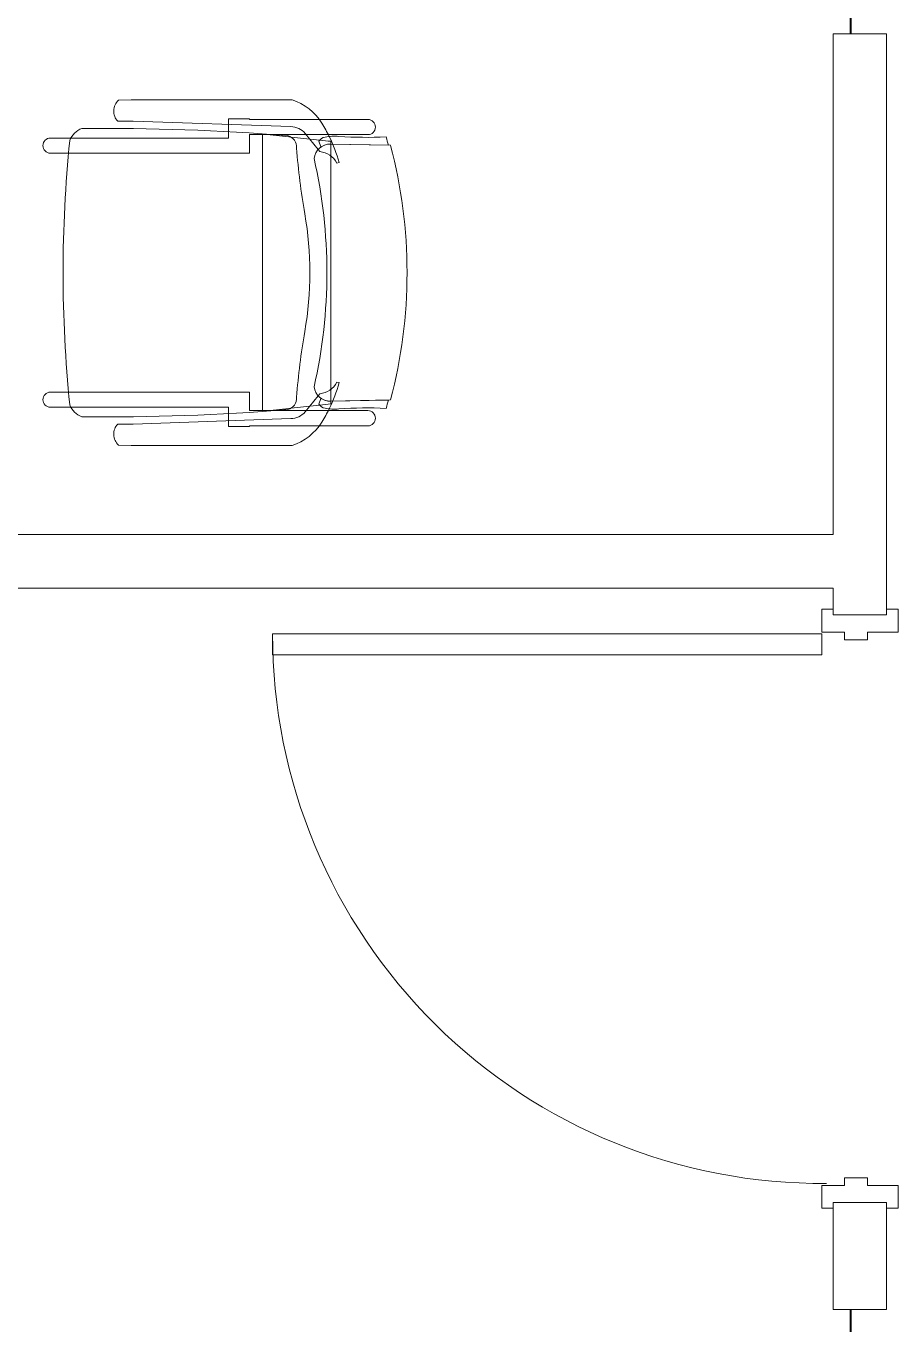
# Model space of a CAD drawing. Header units: inches. Extents: x 587 to 1284, y 1170 to 2052.
# Drawn here: x 776.1 to 833.3, y 1861 to 1946 of the extents above; entities that cross this region are included whole.
import ezdxf

# ---------------------------------------------------------------- set-up
doc = ezdxf.new("R2010")
doc.units = ezdxf.units.IN
doc.header["$MEASUREMENT"] = 0
for name, color, linetype, lineweight in [('A-DOOR', 31, 'Continuous', 18), ('A-GLAZ', 151, 'Continuous', 18), ('I-FURN', 30, 'Continuous', 9), ('I-WALL', 2, 'Continuous', 18)]:
    doc.layers.add(name, color=color, linetype=linetype, lineweight=lineweight)

# ---------------------------------------------------------------- blocks, each defined once
blk = doc.blocks.new('Door - Single - Solid Door-7467061-Level 07  POWER _ SIGNAL')
at = {"layer": 'A-DOOR', "lineweight": 9}
for p, q in [((-15.631, 2.411), (-14.131, 2.411)), ((-15.631, 1.661), (-15.631, 2.411)), ((-14.131, 2.411), (-14.131, 0.411)), ((22.119, 2.411), (23.619, 2.411)), ((22.119, 0.411), (22.119, 2.411)), ((23.619, 2.411), (23.619, 1.661)), ((-14.131, 0.411), (-13.631, 0.411)), ((-13.631, 0.411), (-13.631, -1.089)), ((21.619, 0.411), (22.119, 0.411)), ((21.619, -1.089), (21.619, 0.411)), ((-14.131, -1.089), (-14.131, -2.589)), ((-13.631, -1.089), (-14.131, -1.089)), ((22.119, -1.089), (21.619, -1.089)), ((22.119, -2.589), (22.119, -1.089)), ((-15.631, -2.589), (-15.631, -1.839)), ((23.619, -1.839), (23.619, -2.589)), ((-14.131, -2.589), (-15.631, -2.589)), ((23.619, -2.589), (22.119, -2.589))]:
    blk.add_line(p, q, dxfattribs=at)
at = {"layer": 'A-DOOR'}
for p, q in [((-12.631, -2.589), (-14.006, -2.589)), ((-14.006, -2.589), (-14.006, -38.589)), ((-12.631, -38.589), (-12.631, -2.589)), ((-14.006, -38.589), (-12.631, -38.589))]:
    blk.add_line(p, q, dxfattribs=at)
at = {"layer": 'A-DOOR', "lineweight": 9}
blk.add_arc((-14.006, -2.589), 36, 270, 0.5, dxfattribs=at)
blk = doc.blocks.new('Frameless opening with glazing - 36_ x 84_-7445832-Level 07  POWER _ SIGNAL')
at = {"layer": 'A-GLAZ', "lineweight": 40}
blk.add_line((-19.5, -0.625), (16.5, -0.625), dxfattribs=at)
blk = doc.blocks.new('F-Haworth_Chair_X99-Seminar - X99 Seminar Chair with Glides-V8-Level 07  POWER _ SIGNAL')
at = {"layer": 'I-FURN'}
for p, q in [((-8.82, 9.436), (-8.82, 10.778)), ((-7.829, 10.778), (-7.829, 9.57)), ((7.829, 9.57), (7.829, 10.778)), ((8.82, 10.778), (8.82, 9.436)), ((-8.82, -0.893), (-8.82, 9.436)), ((-7.829, 9.57), (-7.829, -2.271)), ((7.829, -2.271), (7.829, 9.57)), ((8.82, 9.436), (8.82, -0.893)), ((-11.324, 5.482), (-11.295, 6.317)), ((-9.919, 6.365), (-9.919, 5.365)), ((9.919, 5.365), (9.919, 6.365)), ((11.295, 6.317), (11.324, 5.482)), ((-11.324, -5.058), (-11.324, 5.482)), ((-9.919, 5.365), (-9.567, -4.966)), ((9.567, -4.966), (9.919, 5.365)), ((11.324, 5.482), (11.324, -5.058)), ((-10.07, -0.893), (-9.705, -0.893)), ((-10.07, -2.271), (-10.07, -0.893)), ((-9.705, -0.893), (-9.197, -0.893)), ((-9.197, -0.893), (-8.82, -0.893)), ((8.82, -0.893), (9.197, -0.893)), ((9.197, -0.893), (9.705, -0.893)), ((9.705, -0.893), (10.07, -0.893)), ((10.07, -0.893), (10.07, -2.271)), ((-10.038, -2.271), (-10.07, -2.271)), ((-10.038, -4.991), (-10.038, -2.271)), ((-9.042, -2.271), (-9.042, -3.122)), ((-7.829, -2.271), (-9.042, -2.271)), ((9.042, -2.271), (7.829, -2.271)), ((9.042, -3.122), (9.042, -2.271)), ((10.038, -2.271), (10.038, -4.991)), ((10.07, -2.271), (10.038, -2.271)), ((-9.066, -3.197), (-9.074, -3.122)), ((-9.071, -3.122), (9.071, -3.122)), ((-8.894, -4.837), (-9.066, -3.197)), ((-9.042, -3.122), (-9.042, -3.429)), ((9.066, -3.197), (8.894, -4.837)), ((9.042, -3.429), (9.042, -3.122)), ((9.074, -3.122), (9.066, -3.197)), ((-9.042, -3.429), (-9.042, -3.624)), ((-9.042, -3.624), (-9.042, -5.987)), ((9.042, -3.624), (9.042, -3.429)), ((9.042, -5.987), (9.042, -3.624)), ((-10.038, -6.814), (-10.038, -4.995)), ((-8.878, -4.986), (-8.892, -4.855)), ((-8.748, -6.225), (-8.877, -4.998)), ((8.877, -4.998), (8.748, -6.225)), ((8.892, -4.855), (8.878, -4.986)), ((10.038, -4.995), (10.038, -6.814)), ((-9.126, -5.919), (-8.071, -6.772)), ((8.071, -6.772), (9.126, -5.919)), ((-9.042, -5.987), (-9.042, -7.403)), ((-8.681, -6.866), (-8.748, -6.225)), ((-8.071, -6.772), (-7.947, -6.872)), ((7.947, -6.872), (8.071, -6.772)), ((8.748, -6.225), (8.681, -6.866)), ((9.042, -7.403), (9.042, -5.987)), ((-10.038, -10.021), (-10.038, -6.814)), ((-9.042, -7.403), (-9.042, -10.021)), ((-8.623, -7.419), (-8.681, -6.866)), ((-8.604, -7.597), (-8.621, -7.429)), ((-8.61, -6.81), (-8.235, -6.946)), ((-8.565, -7.597), (-8.604, -7.597)), ((-8.448, -7.597), (-8.562, -7.597)), ((-8.423, -7.569), (-8.345, -11.369)), ((-8.342, -11.518), (-8.423, -7.569)), ((-7.645, -7.597), (-8.402, -7.597)), ((7.645, -7.597), (-7.645, -7.597)), ((8.402, -7.597), (7.645, -7.597)), ((8.235, -6.946), (8.61, -6.81)), ((8.423, -7.569), (8.342, -11.518)), ((8.345, -11.369), (8.423, -7.569)), ((8.562, -7.597), (8.448, -7.597)), ((8.604, -7.597), (8.565, -7.597)), ((8.621, -7.429), (8.604, -7.597)), ((8.681, -6.866), (8.623, -7.419)), ((9.042, -10.021), (9.042, -7.403)), ((10.038, -6.814), (10.038, -10.021)), ((-7.182, -7.994), (-7.207, -8.133)), ((7.207, -8.133), (7.182, -7.994))]:
    blk.add_line(p, q, dxfattribs=at)
for centre, radius, start, end in [((-8.324, 10.778), 0.495, 0, 180), ((8.324, 10.778), 0.495, 0, 180), ((-8.213, 8.279), 1.314, 110.04325, 159.95675), ((0, -75.008), 84.963, 84.14745, 95.85255), ((8.213, 8.279), 1.314, 20.04325, 69.95675), ((144.065, 7.322), 153.519, 179.47495, 184.52132), ((-144.065, 7.322), 153.519, 355.47868, 0.52505), ((-10.584, 5.679), 0.956, 45.89014, 138.10986), ((10.584, 5.679), 0.956, 41.89014, 134.10986), ((-7.872, -3.924), 3.634, 198.17893, 238.04781), ((-8.183, -4.904), 1.385, 182.80127, 227.10784), ((-8.236, -4.592), 0.763, 194.23375, 275.76625), ((8.236, -4.592), 0.763, 264.23375, 345.76625), ((8.183, -4.904), 1.385, 312.89216, 357.19873), ((7.872, -3.924), 3.634, 301.95219, 341.82107), ((-11.319, -48.077), 42.842, 79.97666, 85.76994), ((0, 15.966), 22.194, 259.97666, 280.02334), ((11.319, -48.077), 42.842, 94.23006, 100.02334), ((-7.37, -7.548), 1.054, 95.95537, 181.17861), ((0, 26.495), 33.832, 257.22846, 282.77154), ((7.37, -7.548), 1.054, 358.82139, 84.04463), ((-4.708, 1.148), 9.612, 238.04781, 243.99641), ((-5.201, -7.865), 3.739, 170.09358, 184.01435), ((-4.708, 1.148), 9.612, 243.99641, 254.93341), ((-8.28, -7.327), 0.613, 122.54268, 170.09358), ((-7.37, -7.548), 1.054, 145.20015, 181.17861), ((-6.554, -6.763), 1.382, 185.08783, 242.94966), ((6.554, -6.763), 1.382, 297.05034, 354.91217), ((4.708, 1.148), 9.612, 285.06659, 296.00359), ((7.37, -7.548), 1.054, 358.82139, 34.79985), ((8.28, -7.327), 0.613, 9.90642, 57.45732), ((5.201, -7.865), 3.739, 355.98565, 9.90642), ((4.708, 1.148), 9.612, 296.00359, 301.95219), ((-36.062, -10.03), 27.198, 357.48818, 4.01435), ((36.062, -10.03), 27.198, 175.98565, 182.51182), ((-9.54, -10.021), 0.498, 180, 0), ((9.54, -10.021), 0.498, 180, 0), ((0.002, 20.729), 33.165, 254.44776, 255.42343), ((0.001, 20.292), 32.885, 255.30403, 284.69254), ((-0.002, 20.729), 33.165, 284.57657, 285.55224)]:
    blk.add_arc(centre, radius, start, end, dxfattribs=at)

msp = doc.modelspace()

# ---------------------------------------------------------------- linework, layer by layer
at = {"layer": 'I-WALL'}
for p, q in [((829, 1945.5), (829, 1912.688)), ((832.5, 1945.5), (829, 1945.5)), ((832.5, 1907.425), (832.5, 1945.5)), ((829, 1912.688), (661.093, 1912.688)), ((661.093, 1909.188), (829, 1909.188)), ((829, 1909.188), (829, 1907.425)), ((829, 1907.425), (832.5, 1907.425)), ((829, 1868.925), (829, 1861.925)), ((832.5, 1868.925), (829, 1868.925)), ((832.5, 1861.925), (832.5, 1868.925)), ((829, 1861.925), (832.5, 1861.925))]:
    msp.add_line(p, q, dxfattribs=at)

# ---------------------------------------------------------------- block references
at = {"layer": 'A-DOOR', "rotation": 269.9999999999999}
msp.add_blockref('Door - Single - Solid Door-7467061-Level 07  POWER _ SIGNAL', (830.839, 1892.169), dxfattribs=at)
at = {"layer": 'A-GLAZ', "rotation": 269.9999999999999}
for p in [(830.75, 1962), (830.75, 1842.425)]:
    msp.add_blockref('Frameless opening with glazing - 36_ x 84_-7445832-Level 07  POWER _ SIGNAL', p, dxfattribs=at)
at = {"layer": 'I-FURN', "rotation": 90.00000000000001}
msp.add_blockref('F-Haworth_Chair_X99-Seminar - X99 Seminar Chair with Glides-V8-Level 07  POWER _ SIGNAL', (788.475, 1929.85), dxfattribs=at)

doc.saveas('drawing.dxf')
